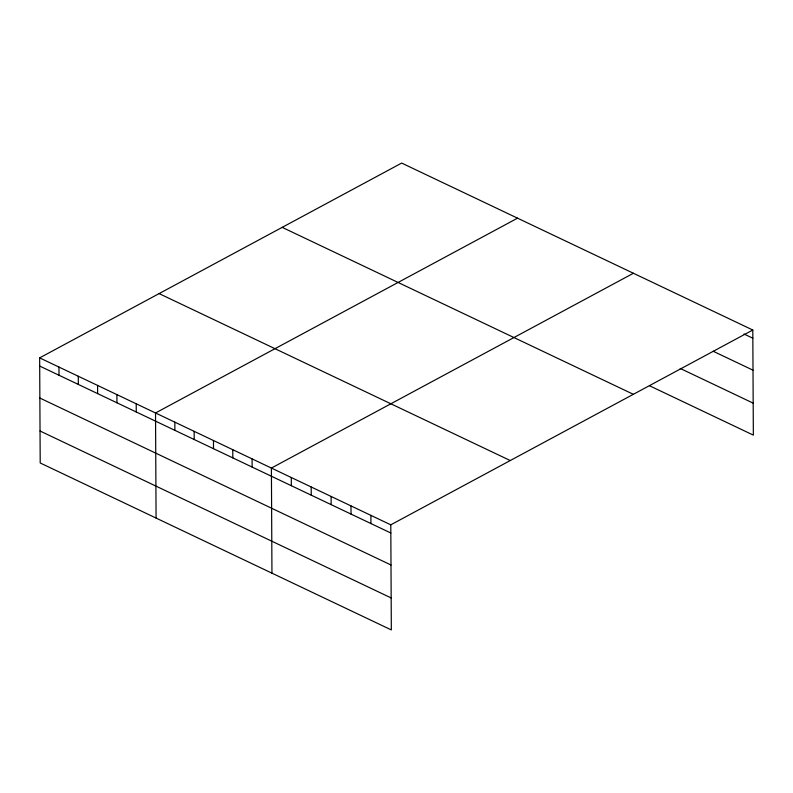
<?xml version="1.0" encoding="UTF-8"?>
<svg xmlns="http://www.w3.org/2000/svg" width="793" height="793" viewBox="0 0 793 793"><rect width="100%" height="100%" fill="white"/><g stroke="black" fill="none" stroke-linecap="round" stroke-linejoin="round"><path stroke-width="1.19" d="M752.795 330.027L390.79 524.827L391.336 629.929L40.205 462.973L39.65 357.881L401.664 163.071L752.795 330.027L753.35 435.119L649.437 385.715M517.542 218.164L155.527 412.975L156.072 518.067M633.409 273.258L271.404 468.068L271.949 573.161M744.003 334.002L752.844 338.205M713.214 351.269L753.013 370.192M680.225 368.448L753.181 403.141M282.199 227.363L633.339 394.309M159.115 293.598L510.256 460.545M39.65 357.881L390.79 524.827M39.69 366.059L390.83 533.015M39.858 398.046L390.999 564.993M40.037 430.995L391.167 597.942M370.896 515.371L370.936 523.549M350.992 505.914L351.031 514.092M331.097 496.448L331.137 504.635M311.193 486.991L311.243 495.169M291.299 477.525L291.338 485.712M252.085 458.889L252.134 467.067M232.775 449.7L232.815 457.888M213.466 440.521L213.505 448.699M194.146 431.342L194.196 439.52M174.837 422.154L174.886 430.341M136.218 403.796L136.257 411.973M116.898 394.607L116.948 402.794M97.589 385.428L97.628 393.606M78.279 376.249L78.319 384.427M58.96 367.06L59.009 375.248"/></g></svg>
